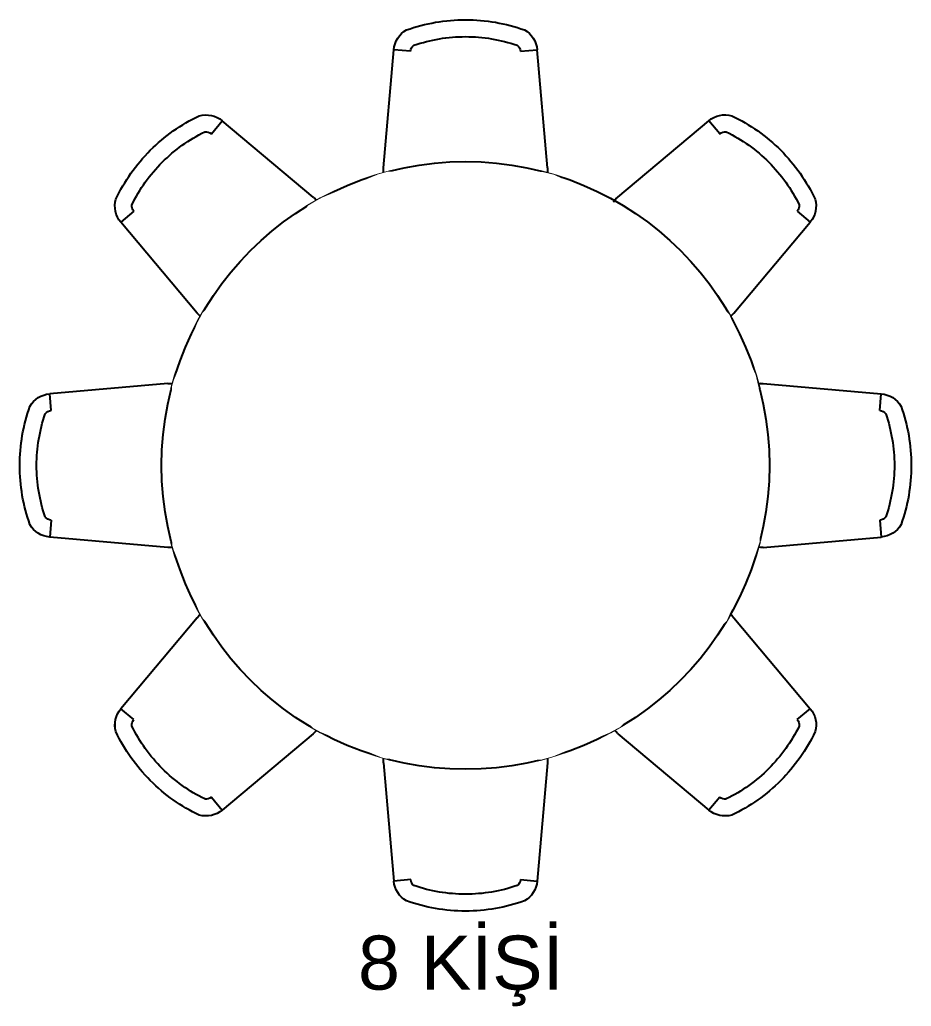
# Model space of a CAD drawing. Header units: millimetres. Extents: x 863 to 22635, y -482 to 12118.
# Drawn here: x 16067.5 to 16331.5, y 3501.6 to 3793.8 of the extents above; entities that cross this region are included whole.
import ezdxf

# ---------------------------------------------------------------- set-up
doc = ezdxf.new("R2010")
doc.units = ezdxf.units.MM
doc.set_wipeout_variables(frame=1)
doc.linetypes.add('ACAD_ISO07W100', pattern=[3, 0, -3])
doc.layers.add('FURNITURE_0G', color=53, linetype='Continuous', lineweight=25)
doc.layers.add('yazi', color=150, linetype='Continuous', lineweight=18)
doc.styles.get("Standard").update_dxf_attribs({"font": 'arial.ttf'})

# ---------------------------------------------------------------- blocks, each defined once
blk = doc.blocks.new('A$C653B2E3B')
at = {"color": 0}
blk.add_wipeout([(0, 411.3), (5.4, 439.3), (24.3, 466.6), (39.4, 477.3), (60.5, 484.9), (75, 486.3), (113, 483.3), (431.5, 455.4), (449.2, 451.7), (465.4, 443.9), (482.3, 429.1), (490.1, 417.9), (502.6, 377.7), (510.3, 344.8), (516.3, 307.8), (519.3, 276.3), (520.3, 243.2), (519, 206), (515.5, 172.7), (508.2, 131.4), (501.6, 104.9), (490.1, 68.4), (479.8, 54.4), (465.4, 42.4), (441.3, 32.4), (431.5, 30.9), (81.5, 0.3), (61.3, 1.3), (38.8, 9.3), (24.3, 19.7), (12.9, 32.9), (4.6, 49.2), (0, 75)], dxfattribs=at).dxf.layer = 'FURNITURE_0G'
at = {"layer": 'FURNITURE_0G', "color": 0}
for p, q in [((81.5, 486), (431.5, 455.4)), ((427.2, 405.6), (431.5, 455.4)), ((0, 411.3), (0, 243.2)), ((0, 75), (0, 243.2)), ((427.2, 80.7), (431.5, 30.9)), ((81.5, 0.3), (431.5, 30.9))]:
    blk.add_line(p, q, dxfattribs=at)
for centre, radius, start, end in [((75, 411.3), 75, 85, 180), ((425, 380.7), 75, 29.7698, 85), ((0, 243.2), 520.3, 0, 19.6262), ((425, 380.7), 25, 37.4874, 85), ((0, 243.2), 470.3, 0, 18.9511), ((0, 243.2), 470.3, 341.0489, 0), ((0, 243.2), 520.3, 340.3738, 0), ((425, 105.6), 25, 275, 322.5126), ((75, 75), 75, 180, 275), ((425, 105.6), 75, 275, 330.2302)]:
    blk.add_arc(centre, radius, start, end, dxfattribs=at)
blk = doc.blocks.new('*U528')
at = {"layer": 'FURNITURE_0G', "xscale": -0.1000000000000001, "yscale": 0.1000000000000001, "zscale": 0.1, "rotation": 359.9999999999999}
blk.add_blockref('A$C653B2E3B', (26.02, -24.32), dxfattribs=at)
blk = doc.blocks.new('*U529')
at = {"color": 0, "linetype": 'ByBlock', "lineweight": -2, "transparency": 16777216}
for p, rotation in [((16199.54, 3693.84), 269.9999999999999), ((16124.6, 3662.8), 315), ((16274.48, 3662.8), 225), ((16305.52, 3587.86), 180), ((16124.6, 3512.92), 44.99999999999999), ((16274.48, 3512.92), 134.9999999999999), ((16199.54, 3481.88), 89.99999999999993)]:
    blk.add_blockref('*U528', p, dxfattribs=dict(at, rotation=rotation))
blk.add_blockref('*U528', (16093.55, 3587.86), dxfattribs=at)

msp = doc.modelspace()

# ---------------------------------------------------------------- block references
msp.add_blockref('*U529', (0, 73.91))

# ---------------------------------------------------------------- texts
at = {"layer": 'yazi', "linetype": 'Continuous'}
msp.add_text('8 KİŞİ', height=16, dxfattribs=at).set_placement((16167.7, 3506.52))

# ---------------------------------------------------------------- next in the draw order: linework, layer by layer
at = {"layer": 'FURNITURE_0G'}
msp.add_circle((16199.54, 3661.77), 90, dxfattribs=at)

# ---------------------------------------------------------------- next in the draw order: wipeouts: each hides what was drawn before it
at = {"color": 254, "linetype": 'ACAD_ISO07W100', "lineweight": 0, "ltscale": 100}
msp.add_wipeout([(16285.45, 3688.58), (16277.62, 3706.51), (16243.31, 3739.75), (16225.67, 3747.89), (16222.55, 3748.63), (16176.58, 3748.79), (16173.69, 3747.98), (16157.01, 3741.09), (16155.42, 3740.21), (16153.13, 3738.84), (16121.72, 3706.98), (16120.18, 3704.11), (16113.17, 3686.99), (16112.62, 3685.12), (16112.7, 3638.1), (16113.22, 3636.5), (16120.62, 3618.57), (16121.79, 3616.42), (16154.55, 3583.92), (16156.61, 3582.8), (16174.68, 3575.27), (16176.31, 3574.88), (16222.01, 3574.62), (16225.57, 3575.62), (16242.16, 3582.59), (16245.39, 3584.33), (16276.96, 3615.88), (16285.1, 3634.57), (16286.6, 3638.99), (16286.33, 3684.82)], dxfattribs=at)

doc.saveas('drawing.dxf')
